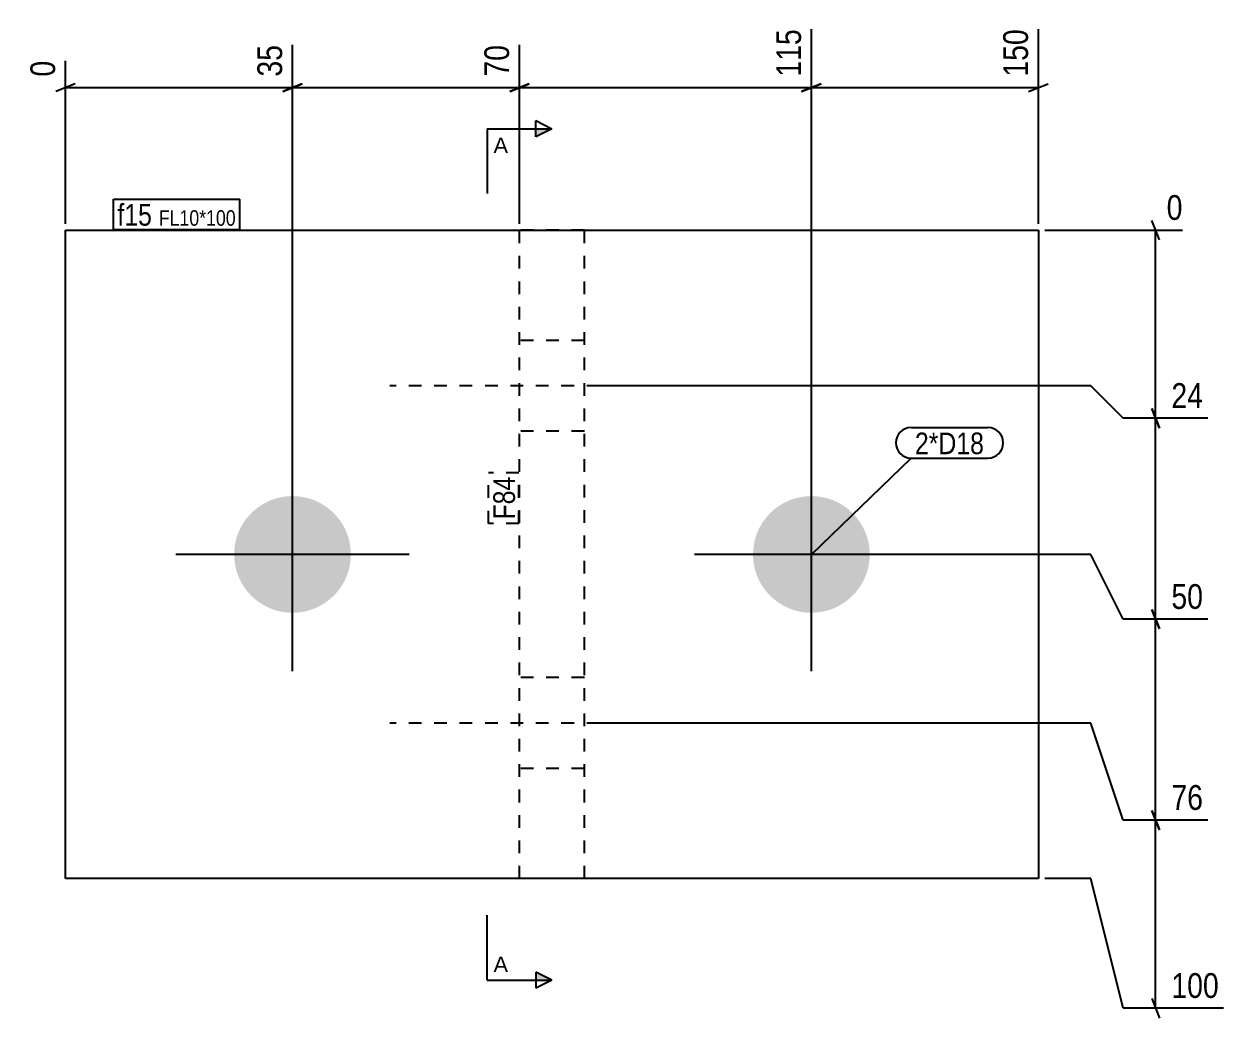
# Model space of a CAD drawing. Header units: millimetres. Extents: x 2 to 16240, y -61 to 156.
# Drawn here: x 1.6 to 186.6, y 2.4 to 155.7 of the extents above; entities that cross this region are included whole.
import ezdxf

# ---------------------------------------------------------------- set-up
doc = ezdxf.new("R2010")
doc.units = ezdxf.units.MM
doc.linetypes.add('DXK_LINE_DOT2', pattern=[3.9198, 1.9599, -1.9599])
for name, color, linetype in [('MÅLSÆTNING', 7, 'Continuous'), ('STÅL', 7, 'Continuous'), ('TEKST', 7, 'Continuous')]:
    doc.layers.add(name, color=color, linetype=linetype)
doc.styles.add('Arial', font='ARIAL.TTF', dxfattribs={"height": 0.2})
doc.styles.add('Arial Narrow', font='ARIALN.TTF', dxfattribs={"height": 0.2})

msp = doc.modelspace()

# ---------------------------------------------------------------- hatches: boundary and pattern name
at = {"layer": 'STÅL', "linetype": 'Continuous'}
for points in [[(43, 64.9, -1), (43, 82.9, -1)], [(123, 64.9, -1), (123, 82.9, -1)]]:
    msp.add_hatch(color=96, dxfattribs=at).paths.add_polyline_path(points)
at = {"layer": 'TEKST', "linetype": 'Continuous'}
for points in [[(80.5, 138.31), (80.5, 139.56), (83, 139.56)], [(80.5, 8.24), (80.5, 9.49), (83, 8.24)]]:
    msp.add_hatch(color=30, dxfattribs=at).paths.add_polyline_path(points)

# ---------------------------------------------------------------- linework, layer by layer
at = {"layer": 'MÅLSÆTNING', "color": 7, "linetype": 'Continuous'}
for p, q in [((123, 74.9), (123, 154.91)), ((158, 124.9), (158, 154.91)), ((43, 74.9), (43, 152.48)), ((78, 124.9), (78, 152.48)), ((78, 124.9), (78, 152.48)), ((8, 124.9), (8, 150.04)), ((9.5, 146.5), (6.5, 145.3)), ((41.5, 145.3), (44.5, 146.5)), ((79.5, 146.5), (76.5, 145.3)), ((76.5, 145.3), (79.5, 146.5)), ((121.5, 145.3), (124.5, 146.5)), ((156.5, 145.3), (159.5, 146.5)), ((8, 145.9), (43, 145.9)), ((78, 145.9), (123, 145.9)), ((176.68, 122.4), (175.48, 125.4)), ((159, 123.9), (180.22, 123.9)), ((176.08, 94.9), (176.08, 123.9)), ((166.08, 99.9), (89, 99.9)), ((166.08, 99.9), (89, 99.9)), ((171.08, 94.9), (166.08, 99.9)), ((171.08, 94.9), (166.08, 99.9)), ((175.48, 96.4), (176.68, 93.4)), ((176.68, 93.4), (175.48, 96.4)), ((184.11, 94.9), (171.08, 94.9)), ((184.11, 94.9), (171.08, 94.9)), ((176.08, 63.9), (176.08, 94.9)), ((166.08, 73.9), (124, 73.9)), ((166.08, 73.9), (124, 73.9)), ((171.08, 63.9), (166.08, 73.9)), ((171.08, 63.9), (166.08, 73.9)), ((176.68, 62.4), (175.48, 65.4)), ((175.48, 65.4), (176.68, 62.4)), ((184.11, 63.9), (171.08, 63.9)), ((176.08, 32.9), (176.08, 63.9)), ((166.08, 47.9), (89, 47.9)), ((166.08, 47.9), (89, 47.9)), ((171.08, 32.9), (166.08, 47.9)), ((171.08, 32.9), (166.08, 47.9)), ((175.48, 34.4), (176.68, 31.4)), ((176.68, 31.4), (175.48, 34.4)), ((184.11, 32.9), (171.08, 32.9)), ((184.11, 32.9), (171.08, 32.9)), ((176.08, 3.9), (176.08, 32.9)), ((166.08, 23.9), (159, 23.9)), ((171.08, 3.9), (166.08, 23.9)), ((186.55, 3.9), (171.08, 3.9)), ((175.48, 5.4), (176.68, 2.4))]:
    msp.add_line(p, q, dxfattribs=at)
at = {"layer": 'STÅL', "color": 2, "linetype": 'Continuous'}
for p, q in [((8, 23.9), (8, 123.9)), ((8, 123.9), (158, 123.9)), ((158, 123.9), (158, 23.9)), ((158, 23.9), (8, 23.9))]:
    msp.add_line(p, q, dxfattribs=at)
at = {"layer": 'STÅL', "color": 7, "linetype": 'DXK_LINE_DOT2'}
for p, q in [((88, 123.9), (78, 123.9)), ((78, 23.9), (78, 123.9)), ((88, 23.9), (88, 123.9)), ((88, 23.9), (78, 23.9))]:
    msp.add_line(p, q, dxfattribs=at)
at = {"layer": 'STÅL', "color": 96, "linetype": 'DXK_LINE_DOT2'}
for p, q in [((88, 106.9), (78, 106.9)), ((106, 99.9), (58, 99.9)), ((88, 92.9), (78, 92.9)), ((88, 54.9), (78, 54.9)), ((106, 47.9), (58, 47.9)), ((88, 40.9), (78, 40.9))]:
    msp.add_line(p, q, dxfattribs=at)
at = {"layer": 'STÅL', "color": 96, "linetype": 'Continuous'}
for p, q in [((43, 55.9), (43, 91.9)), ((123, 55.9), (123, 91.9)), ((61, 73.9), (25, 73.9)), ((141, 73.9), (105, 73.9))]:
    msp.add_line(p, q, dxfattribs=at)
at = {"layer": 'TEKST', "color": 30, "linetype": 'Continuous'}
for p, q in [((80.5, 138.31), (80.5, 140.81)), ((80.5, 140.81), (83, 139.56)), ((83, 139.56), (80.5, 138.31)), ((83, 8.24), (80.5, 9.49)), ((80.5, 9.49), (80.5, 6.99)), ((83, 8.24), (80.5, 6.99))]:
    msp.add_line(p, q, dxfattribs=at)
at = {"layer": 'TEKST', "color": 7, "linetype": 'Continuous'}
for p, q in [((73, 139.56), (73, 129.56)), ((73, 139.56), (83, 139.56)), ((73, 8.24), (73, 18.24)), ((73, 8.24), (83, 8.24))]:
    msp.add_line(p, q, dxfattribs=at)

# ---------------------------------------------------------------- wipeouts: each hides what was drawn before it
at = {"color": 0, "linetype": 'Continuous'}
for points in [[(76.22, 135.81), (76.22, 138.31), (74, 138.31), (74, 135.81)], [(76.22, 9.49), (76.22, 11.99), (74, 11.99), (74, 9.49)]]:
    msp.add_wipeout(points, dxfattribs=at).dxf.layer = 'TEKST'
at = {"color": 0}
msp.add_wipeout([(149.63, 89.36), (149.63, 92.86), (138.97, 92.86), (138.97, 89.36)], dxfattribs=at).dxf.layer = 'TEKST'

# ---------------------------------------------------------------- next in the draw order: texts
at = {"layer": 'TEKST', "color": 3, "linetype": 'Continuous', "style": 'Arial'}
for p in [(74, 135.81), (74, 9.49)]:
    msp.add_text('A', height=2.39, dxfattribs=at).set_placement(p)

# ---------------------------------------------------------------- next in the draw order: wipeouts: each hides what was drawn before it
at = {"color": 0, "linetype": 'Continuous'}
for points in [[(122.2, 155.71), (116.6, 155.71), (116.6, 146.8), (122.2, 146.8)], [(42.2, 153.27), (36.6, 153.27), (36.6, 146.8), (42.2, 146.8)], [(7.2, 150.84), (1.6, 150.84), (1.6, 146.8), (7.2, 146.8)], [(181.02, 124.7), (181.02, 130.3), (176.98, 130.3), (176.98, 124.7)], [(184.18, 95.7), (184.18, 101.3), (177.71, 101.3), (177.71, 95.7)], [(184.18, 64.7), (184.18, 70.3), (177.71, 70.3), (177.71, 64.7)], [(184.18, 33.7), (184.18, 39.3), (177.71, 39.3), (177.71, 33.7)], [(186.62, 4.7), (186.62, 10.3), (177.71, 10.3), (177.71, 4.7)]]:
    msp.add_wipeout(points, dxfattribs=at).dxf.layer = 'MÅLSÆTNING'
at = {"color": 0}
for points in [[(21.33, 124.6), (21.33, 128.1), (16, 128.1), (16, 124.6)], [(34.26, 124.6), (34.26, 127.1), (22.38, 127.1), (22.38, 124.6)], [(149.63, 89.36), (149.63, 92.86), (138.97, 92.86), (138.97, 89.36)], [(77.3, 85.9), (73.8, 85.9), (73.8, 79.29), (77.3, 79.29)]]:
    msp.add_wipeout(points, dxfattribs=at).dxf.layer = 'TEKST'

# ---------------------------------------------------------------- next in the draw order: linework, layer by layer
at = {"layer": 'MÅLSÆTNING', "color": 7, "linetype": 'Continuous'}
for p, q in [((123, 74.9), (123, 154.91)), ((43, 74.9), (43, 152.48)), ((44.5, 146.5), (41.5, 145.3)), ((124.5, 146.5), (121.5, 145.3)), ((43, 145.9), (78, 145.9)), ((123, 145.9), (158, 145.9)), ((184.11, 63.9), (171.08, 63.9))]:
    msp.add_line(p, q, dxfattribs=at)
at = {"layer": 'TEKST', "color": 7, "linetype": 'Continuous'}
for p, q in [((138.37, 93.46), (150.23, 93.46)), ((123, 73.9), (138.37, 88.76)), ((138.37, 88.76), (150.23, 88.76))]:
    msp.add_line(p, q, dxfattribs=at)
for centre, start, end in [((138.37, 91.11), 90, 270), ((150.23, 91.11), 270, 90)]:
    msp.add_arc(centre, 2.35, start, end, dxfattribs=at)

# ---------------------------------------------------------------- next in the draw order: texts
at = {"layer": 'MÅLSÆTNING', "color": 3, "linetype": 'Continuous', "style": 'Arial Narrow'}
for s, height, p in [('115', 3.818, (121.4, 147.6)), ('35', 3.818, (41.4, 147.6)), ('0', 3.82, (6.4, 147.6))]:
    msp.add_text(s, height=height, rotation=90.0002, dxfattribs=at).set_placement(p)
for s, height, p in [('0', 3.82, (177.78, 125.5)), ('24', 3.818, (178.51, 96.5)), ('50', 3.818, (178.51, 65.5)), ('76', 3.818, (178.51, 34.5)), ('100', 3.818, (178.51, 5.5))]:
    msp.add_text(s, height=height, dxfattribs=at).set_placement(p)
at = {"layer": 'TEKST', "color": 3, "style": 'Arial Narrow'}
msp.add_text('2*D18', height=3.34, dxfattribs=at).set_placement((138.97, 89.36))

# ---------------------------------------------------------------- next in the draw order: wipeouts: each hides what was drawn before it
at = {"color": 0}
for points in [[(21.33, 124.6), (21.33, 128.1), (16, 128.1), (16, 124.6)], [(34.26, 124.6), (34.26, 127.1), (22.38, 127.1), (22.38, 124.6)], [(77.3, 85.9), (73.8, 85.9), (73.8, 79.29), (77.3, 79.29)]]:
    msp.add_wipeout(points, dxfattribs=at).dxf.layer = 'TEKST'

# ---------------------------------------------------------------- next in the draw order: linework, layer by layer
at = {"layer": 'TEKST', "color": 7, "linetype": 'Continuous'}
for p, q in [((15.4, 128.7), (34.86, 128.7)), ((15.4, 124), (15.4, 128.7)), ((34.86, 124), (34.86, 128.7)), ((15.4, 124), (34.86, 124))]:
    msp.add_line(p, q, dxfattribs=at)
at = {"layer": 'TEKST', "color": 7, "linetype": 'DXK_LINE_DOT2'}
for p, q in [((73.2, 78.69), (73.2, 86.5)), ((77.9, 86.5), (73.2, 86.5)), ((77.9, 78.69), (77.9, 86.5)), ((77.9, 78.69), (73.2, 78.69))]:
    msp.add_line(p, q, dxfattribs=at)

# ---------------------------------------------------------------- next in the draw order: texts
at = {"layer": 'TEKST', "color": 3, "style": 'Arial Narrow'}
for s, height, p in [('f15', 3.34, (16, 124.6)), ('FL10*100', 2.386, (22.38, 124.6))]:
    msp.add_text(s, height=height, dxfattribs=at).set_placement(p)
msp.add_text('F84', height=3.34, rotation=90.0002, dxfattribs=at).set_placement((77.3, 79.29))

# ---------------------------------------------------------------- next in the draw order: wipeouts: each hides what was drawn before it
at = {"color": 0, "linetype": 'Continuous'}
for points in [[(157.2, 155.71), (151.6, 155.71), (151.6, 146.8), (157.2, 146.8)], [(77.2, 153.27), (71.6, 153.27), (71.6, 146.8), (77.2, 146.8)]]:
    msp.add_wipeout(points, dxfattribs=at).dxf.layer = 'MÅLSÆTNING'

# ---------------------------------------------------------------- next in the draw order: texts
at = {"layer": 'MÅLSÆTNING', "color": 3, "linetype": 'Continuous', "style": 'Arial Narrow'}
for s, p in [('150', (156.4, 147.6)), ('70', (76.4, 147.6))]:
    msp.add_text(s, height=3.818, rotation=90.0002, dxfattribs=at).set_placement(p)

doc.saveas('drawing.dxf')
